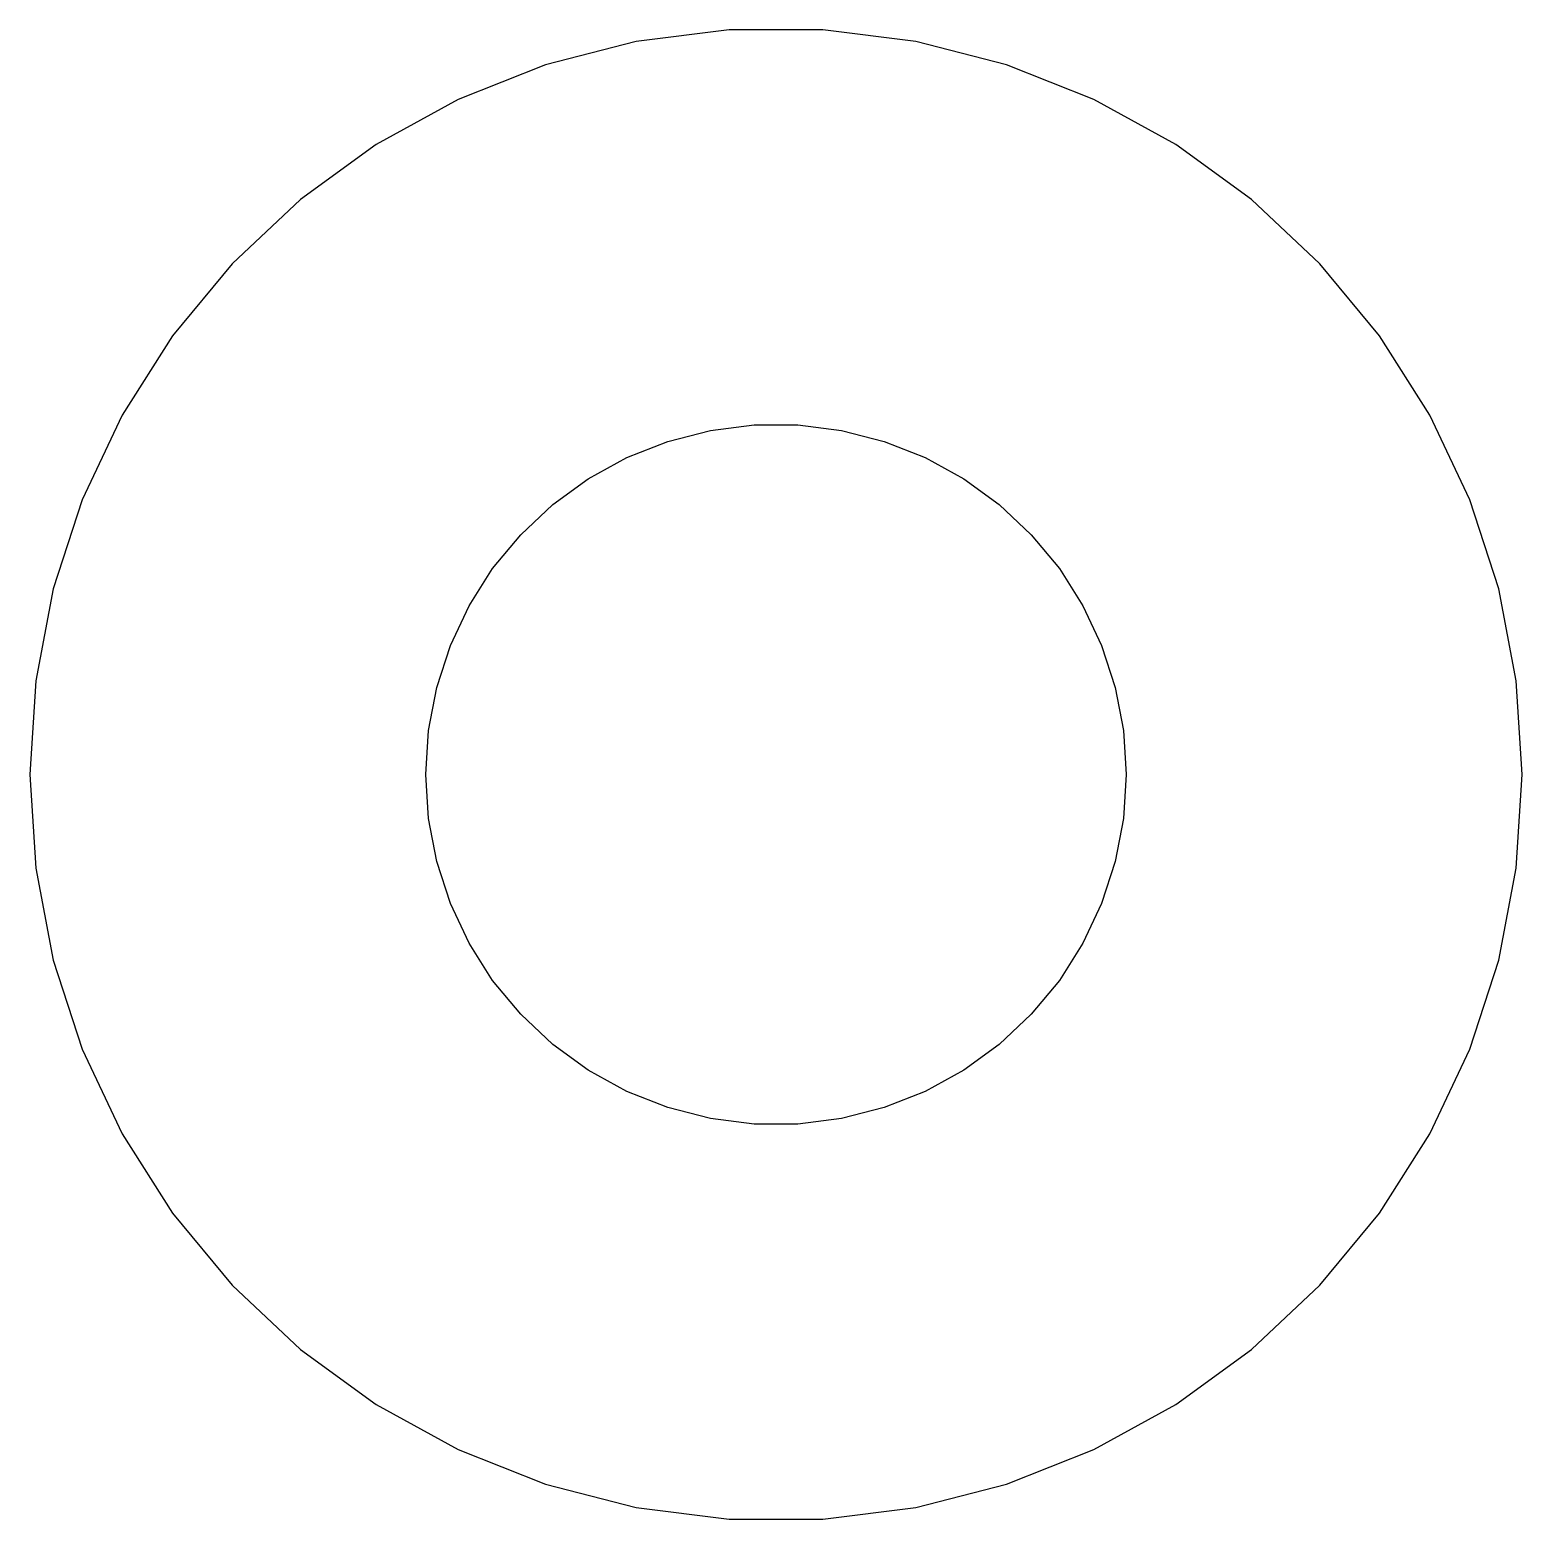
# Model space of a CAD drawing. Header units: metres. Extents: x -5 to 5, y -5 to 115.
# Drawn here: x -5 to 5, y -4.99 to 4.99 of the extents above.
import ezdxf

# ---------------------------------------------------------------- set-up
doc = ezdxf.new("R2010")
doc.units = ezdxf.units.M

msp = doc.modelspace()

# ---------------------------------------------------------------- linework, layer by layer
for p, q in [((-0.936905, 4.91142), (-1.54507, 4.75528)), ((-0.31395, 4.99013), (-0.936905, 4.91142)), ((0.31395, 4.99013), (-0.31395, 4.99013)), ((0.936905, 4.91142), (0.31395, 4.99013)), ((1.54507, 4.75528), (0.936905, 4.91142)), ((-1.54507, 4.75528), (-2.12889, 4.52412)), ((2.12889, 4.52412), (1.54507, 4.75528)), ((-2.12889, 4.52412), (-2.67912, 4.22163)), ((2.67912, 4.22163), (2.12889, 4.52412)), ((-2.67912, 4.22163), (-3.18712, 3.85255)), ((3.18712, 3.85255), (2.67912, 4.22163)), ((-3.18712, 3.85255), (-3.64484, 3.42273)), ((3.64484, 3.42273), (3.18712, 3.85255)), ((-3.64484, 3.42273), (-4.04507, 2.93892)), ((4.04507, 2.93892), (3.64484, 3.42273)), ((-4.04507, 2.93892), (-4.38153, 2.40877)), ((4.38153, 2.40877), (4.04507, 2.93892)), ((-4.38153, 2.40877), (-4.64888, 1.84062)), ((4.64888, 1.84062), (4.38153, 2.40877)), ((-0.725266, 2.23218), (-0.439789, 2.30548)), ((-0.439789, 2.30548), (-0.147369, 2.34242)), ((-0.147369, 2.34242), (0.147369, 2.34242)), ((0.147369, 2.34242), (0.439789, 2.30548)), ((0.439789, 2.30548), (0.725266, 2.23218)), ((-0.999313, 2.12367), (-0.725266, 2.23218)), ((0.725266, 2.23218), (0.999313, 2.12367)), ((-1.25761, 1.98167), (-0.999313, 2.12367)), ((0.999313, 2.12367), (1.25761, 1.98167)), ((-1.49606, 1.80843), (-1.25761, 1.98167)), ((1.25761, 1.98167), (1.49606, 1.80843)), ((-4.64888, 1.84062), (-4.84291, 1.24344)), ((-1.71092, 1.60666), (-1.49606, 1.80843)), ((1.49606, 1.80843), (1.71092, 1.60666)), ((4.84291, 1.24344), (4.64888, 1.84062)), ((-1.8988, 1.37956), (-1.71092, 1.60666)), ((1.71092, 1.60666), (1.8988, 1.37956)), ((-2.05673, 1.13069), (-1.8988, 1.37956)), ((1.8988, 1.37956), (2.05673, 1.13069)), ((-4.84291, 1.24344), (-4.96057, 0.626663)), ((4.96057, 0.626663), (4.84291, 1.24344)), ((-2.18224, 0.863998), (-2.05673, 1.13069)), ((2.05673, 1.13069), (2.18224, 0.863998)), ((-2.27332, 0.583679), (-2.18224, 0.863998)), ((2.18224, 0.863998), (2.27332, 0.583679)), ((-4.96057, 0.626663), (-5, 0)), ((5, 0), (4.96057, 0.626663)), ((-2.32854, 0.294159), (-2.27332, 0.583679)), ((2.27332, 0.583679), (2.32854, 0.294159)), ((-2.34705, 0), (-2.32854, 0.294159)), ((2.32854, 0.294159), (2.34705, 0)), ((-5, 0), (-4.96057, -0.626663)), ((-2.32854, -0.294159), (-2.34705, 0)), ((2.34705, 0), (2.32854, -0.294159)), ((4.96057, -0.626663), (5, 0)), ((-2.27332, -0.583679), (-2.32854, -0.294159)), ((2.32854, -0.294159), (2.27332, -0.583679)), ((-2.18224, -0.863998), (-2.27332, -0.583679)), ((2.27332, -0.583679), (2.18224, -0.863998)), ((-4.96057, -0.626663), (-4.84291, -1.24344)), ((4.84291, -1.24344), (4.96057, -0.626663)), ((-2.05673, -1.13069), (-2.18224, -0.863998)), ((2.18224, -0.863998), (2.05673, -1.13069)), ((-1.8988, -1.37956), (-2.05673, -1.13069)), ((2.05673, -1.13069), (1.8988, -1.37956)), ((-4.84291, -1.24344), (-4.64888, -1.84062)), ((4.64888, -1.84062), (4.84291, -1.24344)), ((-1.71092, -1.60666), (-1.8988, -1.37956)), ((1.8988, -1.37956), (1.71092, -1.60666)), ((-1.49606, -1.80843), (-1.71092, -1.60666)), ((1.71092, -1.60666), (1.49606, -1.80843)), ((-4.64888, -1.84062), (-4.38153, -2.40877)), ((-1.25761, -1.98167), (-1.49606, -1.80843)), ((1.49606, -1.80843), (1.25761, -1.98167)), ((4.38153, -2.40877), (4.64888, -1.84062)), ((-0.999313, -2.12367), (-1.25761, -1.98167)), ((1.25761, -1.98167), (0.999313, -2.12367)), ((-0.725266, -2.23218), (-0.999313, -2.12367)), ((0.999313, -2.12367), (0.725266, -2.23218)), ((-0.439789, -2.30548), (-0.725266, -2.23218)), ((0.725266, -2.23218), (0.439789, -2.30548)), ((-0.147369, -2.34242), (-0.439789, -2.30548)), ((0.147369, -2.34242), (-0.147369, -2.34242)), ((0.439789, -2.30548), (0.147369, -2.34242)), ((-4.38153, -2.40877), (-4.04507, -2.93892)), ((4.04507, -2.93892), (4.38153, -2.40877)), ((-4.04507, -2.93892), (-3.64484, -3.42273)), ((3.64484, -3.42273), (4.04507, -2.93892)), ((-3.64484, -3.42273), (-3.18712, -3.85255)), ((3.18712, -3.85255), (3.64484, -3.42273)), ((-3.18712, -3.85255), (-2.67912, -4.22163)), ((2.67912, -4.22163), (3.18712, -3.85255)), ((-2.67912, -4.22163), (-2.12889, -4.52412)), ((2.12889, -4.52412), (2.67912, -4.22163)), ((-2.12889, -4.52412), (-1.54507, -4.75528)), ((1.54507, -4.75528), (2.12889, -4.52412)), ((-1.54507, -4.75528), (-0.936905, -4.91142)), ((0.936905, -4.91142), (1.54507, -4.75528)), ((-0.936905, -4.91142), (-0.31395, -4.99013)), ((-0.31395, -4.99013), (0.31395, -4.99013)), ((0.31395, -4.99013), (0.936905, -4.91142))]:
    msp.add_line(p, q)

doc.saveas('drawing.dxf')
